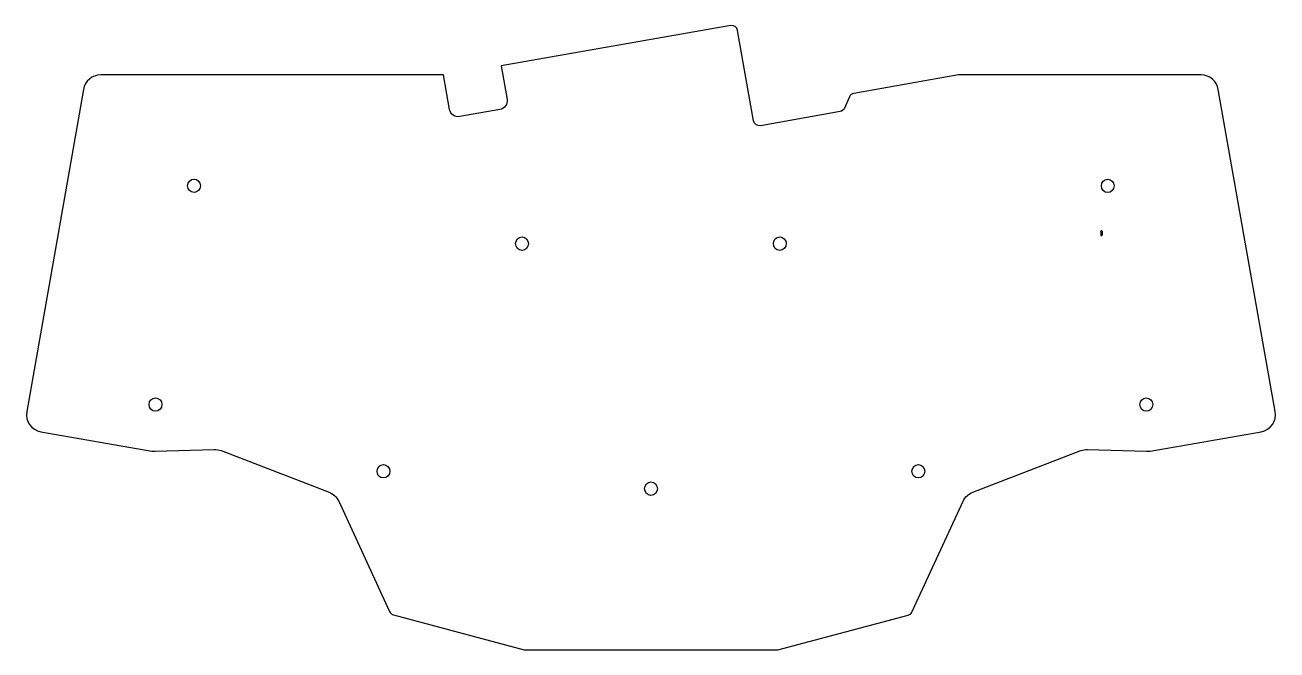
# Model space of a CAD drawing. Extents: x 1 to 216, y 2 to 109.
import ezdxf

# ---------------------------------------------------------------- set-up
doc = ezdxf.new("R2010")
doc.units = 0
doc.layers.add('ink_ext_XXXXXX', color=7, linetype='CONTINUOUS')

msp = doc.modelspace()

# ---------------------------------------------------------------- linework, layer by layer
at = {"layer": 'ink_ext_XXXXXX', "color": 3}
for points in [[(121.87887, 109.000121), (82.45214, 102.104386), (83.468491, 96.342123)], [(125.776705, 92.649252), (123.037038, 108.188733)], [(73.620363, 94.605754), (72.573321, 100.543347), (13.745892, 100.543347)], [(202.558658, 100.543347), (160.909431, 100.543347), (142.953426, 97.361649)], [(10.791383, 98.064029), (1.053922, 42.83147)], [(142.21083, 96.775686), (141.380745, 94.865751)], [(215.286153, 42.838173), (205.512814, 98.065792)], [(82.25141, 94.604343), (75.357791, 93.389025)], [(140.639208, 94.279788), (126.936636, 91.83857)], [(3.487809, 39.355909), (22.498364, 36.051445)], [(193.815428, 36.052504), (212.85199, 39.361554)], [(23.103307, 36.008407), (33.229141, 36.315675)], [(34.396586, 36.117062), (52.934921, 28.990928)], [(163.371816, 28.990928), (181.917312, 36.117415)], [(183.084299, 36.315675), (193.210768, 36.009465)], [(54.582038, 27.448903), (63.316095, 8.547208)], [(152.990642, 8.524207), (161.723994, 27.447951)], [(63.989899, 7.942125), (86.380314, 1.942429), (129.943709, 1.942429), (152.316485, 7.920358)]]:
    msp.add_lwpolyline(points, dxfattribs=at)
for points in [[(28.658171, 81.53289)], [(185.441909, 81.520896)], [(84.942747, 71.611032)], [(129.167599, 71.613149)], [(22.049279, 44.019976)], [(192.056481, 44.013979)], [(3.487809, 39.355909)], [(61.163449, 32.57906)], [(152.945134, 32.57906)], [(107.061876, 29.593542)]]:
    msp.add_lwpolyline(points, close=True, dxfattribs=at)
at = {"layer": 'ink_ext_XXXXXX', "color": 7}
for points in [[(185.376292, 73.824709), (185.376292, 73.021435)], [(185.662042, 73.347048), (185.662042, 73.545662)]]:
    msp.add_lwpolyline(points, dxfattribs=at)
at = {"layer": 'ink_ext_XXXXXX', "color": 3}
for points in [[(123.037038, 108.188733), (122.941435, 108.732716), (122.4225, 109.095724), (121.87887, 109.000121)], [(13.745892, 100.543347), (12.290016, 100.543347), (11.044254, 99.498068), (10.791383, 98.064029)], [(205.512814, 98.065792), (205.259167, 99.498773), (204.013863, 100.543347), (202.558658, 100.543347)], [(142.953426, 97.361649), (142.623226, 97.303088), (142.344532, 97.082955), (142.21083, 96.775686)], [(75.357791, 93.389025), (74.54217, 93.245092), (73.763944, 93.78978), (73.620363, 94.605754)], [(83.468491, 96.342123), (83.612071, 95.526502), (83.067383, 94.748276), (82.25141, 94.604343)], [(141.380745, 94.865751), (141.247395, 94.558482), (140.968701, 94.338702), (140.639208, 94.279788)], [(126.936636, 91.83857), (126.392301, 91.741556), (125.872308, 92.104916), (125.776705, 92.649252)], [(28.658171, 81.53289), (28.658171, 82.167889), (29.150684, 82.682944), (29.758131, 82.682944)], [(29.758131, 82.682944), (30.365719, 82.682944), (30.858231, 82.167889), (30.858231, 81.53289)], [(185.441909, 81.520896), (185.441909, 82.155895), (185.934033, 82.670949), (186.541868, 82.670949)], [(186.541868, 82.670949), (187.148998, 82.670949), (187.641827, 82.155895), (187.641827, 81.520896)], [(29.758131, 80.382836), (29.150684, 80.382836), (28.658171, 80.897891), (28.658171, 81.53289)], [(30.858231, 81.53289), (30.858231, 80.897891), (30.365719, 80.382836), (29.758131, 80.382836)], [(186.541868, 80.370842), (185.934033, 80.370842), (185.441909, 80.885544), (185.441909, 81.520896)], [(187.641827, 81.520896), (187.641827, 80.885544), (187.148998, 80.370842), (186.541868, 80.370842)], [(84.942747, 71.611032), (84.942747, 72.246031), (85.435224, 72.760733), (86.042706, 72.760733)], [(86.042706, 70.460626), (85.435224, 70.460626), (84.942747, 70.97568), (84.942747, 71.611032)], [(86.042706, 72.760733), (86.650188, 72.760733), (87.142665, 72.246031), (87.142665, 71.611032)], [(87.142665, 71.611032), (87.142665, 70.97568), (86.650188, 70.460626), (86.042706, 70.460626)], [(129.167599, 71.613149), (129.167599, 72.248148), (129.660076, 72.763202), (130.267559, 72.763202)], [(130.267559, 70.463095), (129.660076, 70.463095), (129.167599, 70.97815), (129.167599, 71.613149)], [(130.267559, 72.763202), (130.875041, 72.763202), (131.367518, 72.248148), (131.367518, 71.613149)], [(131.367518, 71.613149), (131.367518, 70.97815), (130.875041, 70.463095), (130.267559, 70.463095)], [(22.049279, 44.019976), (22.049279, 44.654975), (22.541756, 45.169677), (23.149203, 45.169677)], [(23.149203, 45.169677), (23.756791, 45.169677), (24.249303, 44.654975), (24.249303, 44.019976)], [(192.056481, 44.013979), (192.056481, 44.649331), (192.548958, 45.164033), (193.15644, 45.164033)], [(193.15644, 45.164033), (193.763923, 45.164033), (194.256399, 44.649331), (194.256399, 44.013979)], [(23.149203, 42.869923), (22.541756, 42.869923), (22.049279, 43.384977), (22.049279, 44.019976)], [(24.249303, 44.019976), (24.249303, 43.384977), (23.756791, 42.869923), (23.149203, 42.869923)], [(193.15644, 42.863925), (192.548958, 42.863925), (192.056481, 43.37898), (192.056481, 44.013979)], [(194.256399, 44.013979), (194.256399, 43.37898), (193.763923, 42.863925), (193.15644, 42.863925)], [(1.053922, 42.83147), (0.76619, 41.199523), (1.85594, 39.643423), (3.487809, 39.355909)], [(212.85199, 39.361554), (214.484643, 39.648714), (215.575077, 41.205873), (215.286153, 42.838173)], [(22.498364, 36.051445), (22.698036, 36.01652), (22.900742, 36.002057), (23.103307, 36.008407)], [(33.229141, 36.315675), (33.627673, 36.32767), (34.024547, 36.260642), (34.396586, 36.117062)], [(181.917312, 36.117415), (182.289492, 36.260642), (182.686014, 36.32767), (183.084299, 36.315675)], [(193.210768, 36.009465), (193.413262, 36.003115), (193.615756, 36.017579), (193.815428, 36.052504)], [(61.163449, 32.57906), (61.163449, 33.214482), (61.655925, 33.729184), (62.263761, 33.729184)], [(62.263761, 31.428935), (61.655925, 31.428935), (61.163449, 31.944061), (61.163449, 32.57906)], [(62.263761, 33.729184), (62.87089, 33.729184), (63.363367, 33.214482), (63.363367, 32.57906)], [(63.363367, 32.57906), (63.363367, 31.944061), (62.87089, 31.428935), (62.263761, 31.428935)], [(152.945134, 32.57906), (152.945134, 33.214482), (153.437964, 33.729184), (154.045446, 33.729184)], [(154.045446, 31.428935), (153.437964, 31.428935), (152.945134, 31.944061), (152.945134, 32.57906)], [(154.045446, 33.729184), (154.652575, 33.729184), (155.145405, 33.214482), (155.145405, 32.57906)], [(155.145405, 32.57906), (155.145405, 31.944061), (154.652575, 31.428935), (154.045446, 31.428935)], [(107.061876, 29.593542), (107.061876, 30.228823), (107.554353, 30.743525), (108.162188, 30.743525)], [(108.162188, 30.743525), (108.76967, 30.743525), (109.262147, 30.228823), (109.262147, 29.593542)], [(52.934921, 28.990928), (53.663759, 28.710928), (54.25466, 28.157774), (54.582038, 27.448903)], [(108.162188, 28.443453), (107.554353, 28.443453), (107.061876, 28.958543), (107.061876, 29.593542)], [(109.262147, 29.593542), (109.262147, 28.958543), (108.76967, 28.443453), (108.162188, 28.443453)], [(161.723994, 27.447951), (162.051371, 28.15735), (162.642626, 28.710928), (163.371816, 28.990928)], [(63.316095, 8.547208), (63.4311, 8.249429), (63.681572, 8.024674), (63.989899, 7.942125)], [(152.316485, 7.920358), (152.624812, 8.002485), (152.875284, 8.226816), (152.990642, 8.524207)]]:
    msp.add_open_spline(points, degree=3, dxfattribs=at)
at = {"layer": 'ink_ext_XXXXXX', "color": 7}
for points in [[(185.600659, 73.771087), (185.559737, 73.80707), (185.484948, 73.824709), (185.376292, 73.824709)], [(185.376292, 73.021435), (185.481773, 73.021435), (185.555856, 73.035899), (185.598189, 73.065179)], [(185.598189, 73.065179), (185.640523, 73.094107), (185.662042, 73.188299), (185.662042, 73.347048)], [(185.662042, 73.545662), (185.662042, 73.660667), (185.641228, 73.735456), (185.600659, 73.771087)]]:
    msp.add_open_spline(points, degree=3, dxfattribs=at)

doc.saveas('drawing.dxf')
